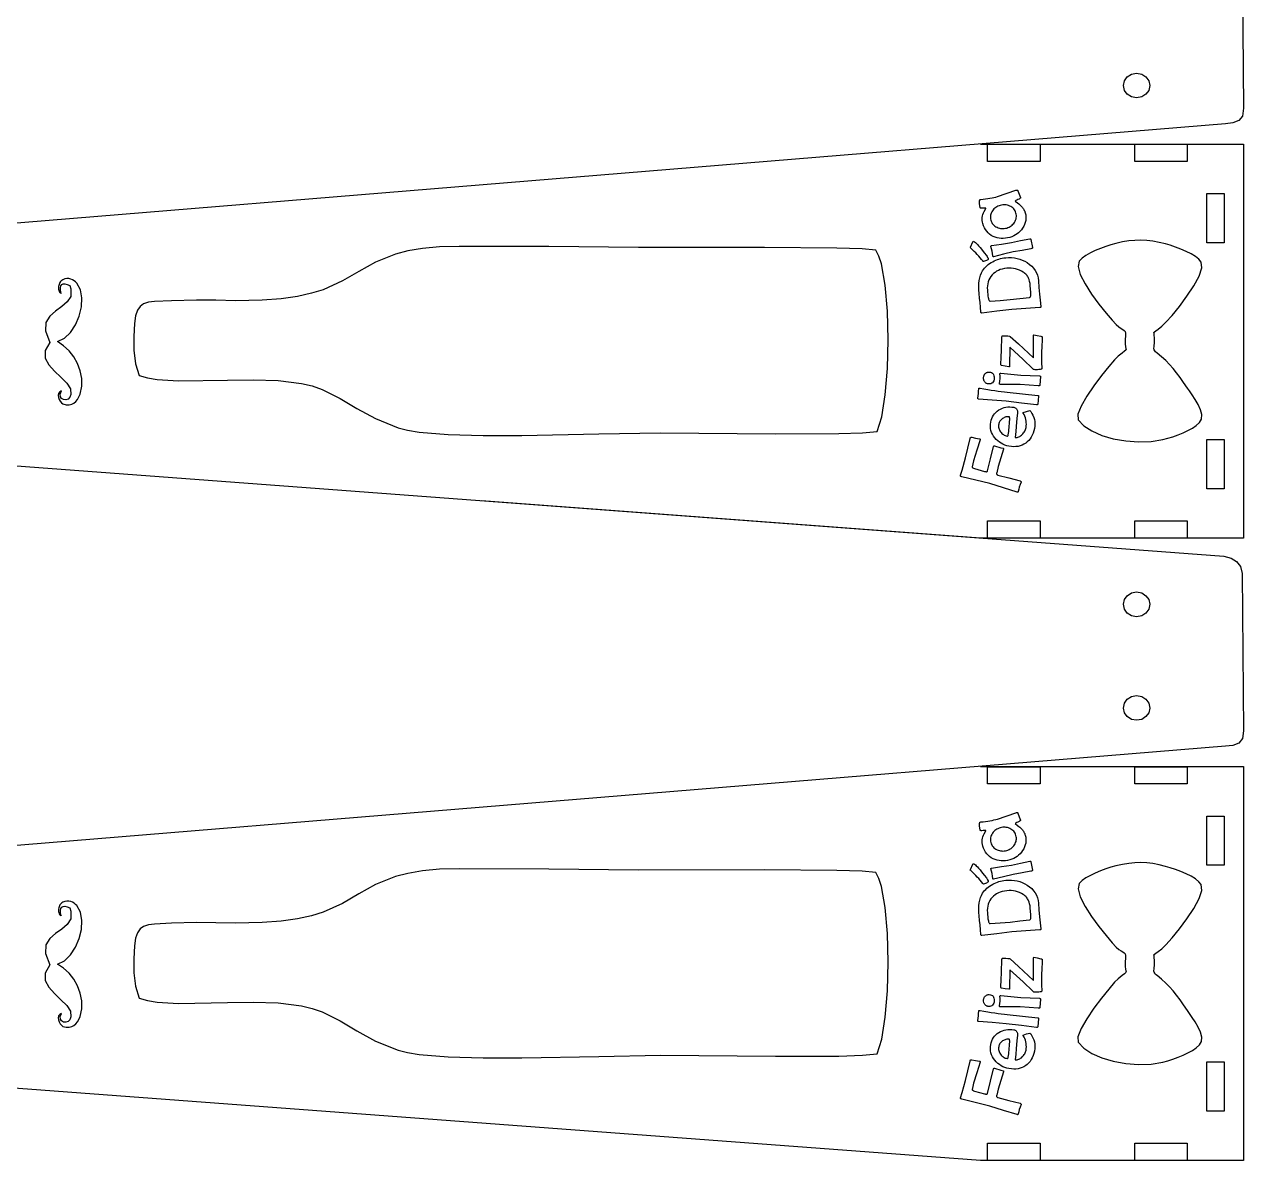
# Model space of a CAD drawing. Extents: x -1652 to 1470, y -458 to 1785.
# Drawn here: x -456.9 to -209.8, y 602.7 to 832.9 of the extents above; entities that cross this region are included whole.
import ezdxf

# ---------------------------------------------------------------- set-up
doc = ezdxf.new("R2010")
doc.units = 0
doc.layers.add('LAYER_1', color=7, linetype='CONTINUOUS')

msp = doc.modelspace()

# ---------------------------------------------------------------- linework, layer by layer
at = {"layer": 'LAYER_1', "color": 240}
for points in [[(-210.1111, 847.6902), (-209.8361, 815.8652), (-210.0611, 814.2902), (-210.8361, 813.3652), (-212.0111, 812.8902), (-213.4861, 812.7152), (-476.5611, 791.1152), (-529.8361, 791.1152), (-529.8361, 870.8402), (-476.5611, 870.8402), (-213.8611, 851.2152), (-212.3861, 850.8402), (-211.2611, 850.1652), (-210.4861, 849.1152), (-210.1111, 847.6902)], [(-228.8611, 820.4652), (-229.0611, 819.4902), (-229.6361, 818.7152), (-230.4861, 818.1652), (-231.5361, 817.9902), (-232.5611, 818.1652), (-233.4111, 818.7152), (-233.9861, 819.4902), (-234.1861, 820.4652), (-233.9861, 821.4402), (-233.4111, 822.2402), (-232.5611, 822.7652), (-231.5361, 822.9652), (-230.4861, 822.7652), (-229.6361, 822.2402), (-229.0611, 821.4402), (-228.8611, 820.4652)], [(-261.7361, 805.0759), (-261.7361, 808.5759), (-251.0861, 808.5759), (-251.0861, 805.0759), (-261.7361, 805.0759)], [(-231.9111, 805.0759), (-231.9111, 808.5759), (-221.2611, 808.5759), (-221.2611, 805.0759), (-231.9111, 805.0759)], [(-213.7861, 788.6402), (-217.2861, 788.6402), (-217.2861, 798.5902), (-213.7861, 798.5902), (-213.7861, 788.6402)], [(-433.6111, 761.7152), (-431.9111, 761.2402), (-429.9861, 760.9152), (-425.6611, 760.6402), (-415.7111, 760.7902), (-410.5111, 760.8902), (-405.4361, 760.7402), (-400.7111, 760.1402), (-398.5361, 759.6152), (-396.5361, 758.9152), (-392.886, 757.0902), (-389.4861, 755.0652), (-385.736, 753.0152), (-381.1111, 751.1402), (-379.2611, 750.6652), (-376.9111, 750.2902), (-371.0111, 749.7902), (-363.911, 749.5902), (-356.1111, 749.5902), (-340.4611, 749.8902), (-328.0111, 750.1152), (-304.7111, 749.9152), (-291.8361, 749.9652), (-287.0611, 750.1152), (-284.1111, 750.3902), (-283.1611, 753.3902), (-282.4611, 757.8152), (-282.0111, 763.1652), (-281.8611, 768.9902), (-281.9861, 774.7652), (-282.4611, 780.0402), (-283.2361, 784.3402), (-283.7611, 785.9402), (-284.3861, 787.1402), (-287.111, 787.3902), (-292.2861, 787.5402), (-306.8861, 787.6652), (-332.4361, 787.6402), (-350.5861, 787.8402), (-368.7611, 787.8902), (-372.7861, 787.7902), (-376.2361, 787.4652), (-379.1611, 786.9652), (-381.6611, 786.3402), (-385.736, 784.7152), (-389.0861, 782.8152), (-392.4111, 780.8902), (-396.3361, 779.1152), (-398.7361, 778.3902), (-401.5361, 777.7652), (-404.8361, 777.2902), (-408.7111, 777.0152), (-414.0861, 776.8902), (-418.0861, 776.9652), (-421.9861, 777.0152), (-427.0611, 776.8902), (-430.4861, 776.7152), (-431.7361, 776.5652), (-432.7111, 776.2402), (-433.4361, 775.7402), (-433.9861, 774.9402), (-434.3361, 773.8152), (-434.5361, 772.2902), (-434.6861, 769.6652), (-434.6861, 766.8402), (-434.3611, 764.0902), (-433.6111, 761.7152)], [(-213.7861, 738.8152), (-217.2861, 738.8152), (-217.2861, 748.7652), (-213.7861, 748.7652), (-213.7861, 738.8152)], [(-210.1111, 721.6135), (-209.8361, 689.7885), (-210.0611, 688.2135), (-210.8361, 687.2885), (-212.0111, 686.8135), (-213.4861, 686.6385), (-476.5611, 665.0385), (-529.8361, 665.0385), (-529.8361, 744.7635), (-476.5611, 744.7635), (-213.8611, 725.1385), (-212.3861, 724.7635), (-211.2611, 724.0885), (-210.4861, 723.0385), (-210.1111, 721.6135)], [(-261.7361, 728.7902), (-261.7361, 732.2902), (-251.0861, 732.2902), (-251.0861, 728.7902), (-261.7361, 728.7902)], [(-231.9111, 728.7902), (-231.9111, 732.2902), (-221.2611, 732.2902), (-221.2611, 728.7902), (-231.9111, 728.7902)], [(-228.8611, 715.3885), (-229.0611, 714.4135), (-229.6361, 713.6135), (-230.4861, 713.0885), (-231.5361, 712.8885), (-232.5611, 713.0885), (-233.4111, 713.6135), (-233.9861, 714.4135), (-234.1861, 715.3885), (-233.9861, 716.3635), (-233.4111, 717.1385), (-232.5611, 717.6885), (-231.5361, 717.8885), (-230.4861, 717.6885), (-229.6361, 717.1385), (-229.0611, 716.3635), (-228.8611, 715.3885)], [(-228.8611, 694.3885), (-229.0611, 693.4135), (-229.6361, 692.6385), (-230.4861, 692.0885), (-231.5361, 691.9135), (-232.5611, 692.0885), (-233.4111, 692.6385), (-233.9861, 693.4135), (-234.1861, 694.3885), (-233.9861, 695.3635), (-233.4111, 696.1635), (-232.5611, 696.6885), (-231.5361, 696.8885), (-230.4861, 696.6885), (-229.6361, 696.1635), (-229.0611, 695.3635), (-228.8611, 694.3885)], [(-261.7361, 678.9992), (-261.7361, 682.4992), (-251.0861, 682.4992), (-251.0861, 678.9992), (-261.7361, 678.9992)], [(-231.9111, 678.9992), (-231.9111, 682.4992), (-221.2611, 682.4992), (-221.2611, 678.9992), (-231.9111, 678.9992)], [(-213.7861, 662.5635), (-217.2861, 662.5635), (-217.2861, 672.5135), (-213.7861, 672.5135), (-213.7861, 662.5635)], [(-433.6111, 635.6385), (-431.9111, 635.1635), (-429.9861, 634.8385), (-425.6611, 634.5635), (-415.7111, 634.7135), (-410.5111, 634.8135), (-405.4361, 634.6635), (-400.7111, 634.0635), (-398.5361, 633.5385), (-396.5361, 632.8385), (-392.886, 631.0135), (-389.4861, 628.9885), (-385.736, 626.9385), (-381.1111, 625.0635), (-379.2611, 624.5885), (-376.9111, 624.2135), (-371.0111, 623.7135), (-363.911, 623.5135), (-356.1111, 623.5135), (-340.4611, 623.8135), (-328.0111, 624.0385), (-304.7111, 623.8385), (-291.8361, 623.8885), (-287.0611, 624.0385), (-284.1111, 624.3135), (-283.1611, 627.3135), (-282.4611, 631.7385), (-282.0111, 637.0885), (-281.8611, 642.9135), (-281.9861, 648.6885), (-282.4611, 653.9635), (-283.2361, 658.2635), (-283.7611, 659.8635), (-284.3861, 661.0635), (-287.111, 661.3135), (-292.2861, 661.4635), (-306.8861, 661.5885), (-332.4361, 661.5635), (-350.5861, 661.7635), (-368.7611, 661.8135), (-372.7861, 661.7135), (-376.2361, 661.3885), (-379.1611, 660.8885), (-381.6611, 660.2635), (-385.736, 658.6385), (-389.0861, 656.7385), (-392.4111, 654.8135), (-396.3361, 653.0385), (-398.7361, 652.3135), (-401.5361, 651.6885), (-404.8361, 651.2135), (-408.7111, 650.9385), (-414.0861, 650.8135), (-418.0861, 650.8885), (-421.9861, 650.9385), (-427.0611, 650.8135), (-430.4861, 650.6385), (-431.7361, 650.4885), (-432.7111, 650.1635), (-433.4361, 649.6635), (-433.9861, 648.8635), (-434.3361, 647.7385), (-434.5361, 646.2135), (-434.6861, 643.5885), (-434.6861, 640.7635), (-434.3611, 638.0135), (-433.6111, 635.6385)], [(-213.7861, 612.7385), (-217.2861, 612.7385), (-217.2861, 622.6885), (-213.7861, 622.6885), (-213.7861, 612.7385)], [(-261.7361, 602.7135), (-261.7361, 606.2135), (-251.0861, 606.2135), (-251.0861, 602.7135), (-261.7361, 602.7135)], [(-231.9111, 602.7135), (-231.9111, 606.2135), (-221.2611, 606.2135), (-221.2611, 602.7135), (-231.9111, 602.7135)]]:
    msp.add_lwpolyline(points, close=True, dxfattribs=at)
for points in [[(-263.1361, 808.5902), (-209.8361, 808.5902), (-209.8361, 728.8152), (-263.1361, 728.8152), (-364.2444, 736.3788)], [(-263.1361, 682.5135), (-209.8361, 682.5135), (-209.8361, 602.7385), (-263.1361, 602.7385), (-525.8111, 622.3885), (-527.2861, 622.7635), (-528.4111, 623.4385), (-529.1861, 624.4635), (-529.5611, 625.8885), (-529.8361, 657.7385), (-529.6111, 659.3135), (-528.8361, 660.2385), (-527.6611, 660.7135), (-526.1861, 660.8885), (-476.4375, 664.9783)]]:
    msp.add_lwpolyline(points, dxfattribs=at)
at = {"layer": 'LAYER_1', "color": 250}
for points in [[(-263.2492, 797.3607), (-263.0903, 797.3776), (-262.5965, 797.4319), (-262.1222, 797.4919), (-261.6675, 797.5577), (-261.2323, 797.6294), (-260.8165, 797.7068), (-260.4202, 797.7901), (-260.0433, 797.8793), (-259.6857, 797.9743), (-255.9807, 799.249), (-255.8656, 799.2906), (-255.7557, 799.3099), (-255.6682, 799.2905), (-255.6328, 799.2663), (-255.6028, 799.2324), (-255.5784, 799.1889), (-255.5593, 799.1357), (-255.3083, 798.4524), (-255.0588, 797.7747), (-255.0571, 797.7336), (-255.0743, 797.6897), (-255.1104, 797.6431), (-255.1655, 797.5936), (-255.3322, 797.486), (-255.5745, 797.3668), (-255.8182, 797.2529), (-255.9894, 797.1612), (-256.0879, 797.0911), (-256.1135, 797.0422), (-255.6597, 796.6815), (-255.4034, 796.4913), (-255.1729, 796.3025), (-254.9685, 796.1156), (-254.7903, 795.9312), (-254.665, 795.787), (-254.5502, 795.6401), (-254.4459, 795.4904), (-254.3521, 795.3379), (-254.2689, 795.1827), (-254.1961, 795.0245), (-254.1338, 794.8635), (-254.082, 794.6996), (-253.99, 794.2949), (-253.943, 793.8946), (-253.9411, 793.4988), (-253.9843, 793.1075), (-254.0727, 792.7207), (-254.2062, 792.3384), (-254.3851, 791.9607), (-254.6092, 791.5876), (-254.8562, 791.2508), (-255.1255, 790.9434), (-255.4169, 790.6654), (-255.7305, 790.4167), (-256.0663, 790.1975), (-256.4242, 790.0076), (-256.8044, 789.8472), (-257.2067, 789.7161), (-257.6664, 789.6047), (-258.1156, 789.5321), (-258.5541, 789.4985), (-258.9819, 789.5039), (-259.399, 789.5482), (-259.8052, 789.6314), (-260.2005, 789.7537), (-260.5849, 789.9149), (-260.9635, 790.1215), (-261.3085, 790.3614), (-261.6202, 790.6344), (-261.8984, 790.9405), (-262.1431, 791.2798), (-262.3546, 791.6523), (-262.5327, 792.0579), (-262.6775, 792.4967), (-262.7525, 792.8166), (-262.7967, 793.134), (-262.8101, 793.4491), (-262.7929, 793.7617), (-262.7449, 794.0718), (-262.6664, 794.3793), (-262.5571, 794.6843), (-262.4173, 794.9866), (-262.0561, 795.5703), (-262.0441, 795.6262), (-262.0849, 795.6454), (-262.1932, 795.6511), (-262.3695, 795.6429), (-262.6141, 795.6203), (-262.8596, 795.6052), (-263.0409, 795.6145), (-263.1074, 795.6285), (-263.158, 795.6488), (-263.1924, 795.6756), (-263.2107, 795.7088), (-263.3242, 796.5947), (-263.3358, 796.9177), (-263.3268, 797.153), (-263.3147, 797.2378), (-263.2977, 797.3006), (-263.2758, 797.3416), (-263.2492, 797.3607)], [(-259.1369, 796.2004), (-259.3873, 796.1196), (-259.6229, 796.0224), (-259.8439, 795.9086), (-260.0504, 795.7783), (-260.2422, 795.6314), (-260.4197, 795.4678), (-260.5827, 795.2874), (-260.7313, 795.0903), (-260.8707, 794.8712), (-260.9821, 794.6477), (-261.0656, 794.4198), (-261.1211, 794.1875), (-261.1485, 793.9508), (-261.1479, 793.7096), (-261.1191, 793.464), (-261.0622, 793.2139), (-260.9806, 792.9713), (-260.8773, 792.7462), (-260.7523, 792.5383), (-260.6056, 792.3478), (-260.4372, 792.1744), (-260.2472, 792.0183), (-260.0357, 791.8794), (-259.8025, 791.7576), (-259.567, 791.6609), (-259.329, 791.5867), (-259.0884, 791.5348), (-258.8453, 791.5055), (-258.5996, 791.4986), (-258.3511, 791.5142), (-258.0998, 791.5523), (-257.8457, 791.613), (-257.5993, 791.6932), (-257.3669, 791.7912), (-257.1484, 791.907), (-256.944, 792.0407), (-256.7535, 792.192), (-256.577, 792.3612), (-256.4145, 792.5482), (-256.266, 792.753), (-256.1326, 792.978), (-256.0263, 793.2064), (-255.9472, 793.4383), (-255.8951, 793.6736), (-255.8703, 793.9125), (-255.8727, 794.1548), (-255.9025, 794.4007), (-255.9595, 794.6502), (-256.0398, 794.8875), (-256.1421, 795.1076), (-256.2664, 795.3106), (-256.4128, 795.4965), (-256.5812, 795.6653), (-256.7716, 795.8171), (-256.9839, 795.952), (-257.2182, 796.0699), (-257.4499, 796.1621), (-257.6837, 796.2327), (-257.9197, 796.2815), (-258.1581, 796.3087), (-258.3988, 796.3141), (-258.6422, 796.2979), (-258.8882, 796.26), (-259.1369, 796.2004)], [(-264.6022, 788.951), (-264.4941, 788.9124), (-264.3572, 788.8263), (-264.1917, 788.6927), (-263.9976, 788.5116), (-263.7749, 788.283), (-263.5239, 788.007), (-263.2445, 787.6836), (-262.9369, 787.3128), (-262.3777, 786.6131), (-261.9667, 786.0549), (-261.8167, 785.8287), (-261.7039, 785.6378), (-261.6282, 785.4821), (-261.5897, 785.3616), (-261.5889, 785.3215), (-261.6018, 785.2803), (-261.6283, 785.2378), (-261.6683, 785.1941), (-261.789, 785.1031), (-261.9636, 785.0074), (-262.5104, 784.8108), (-262.5552, 784.8129), (-262.6023, 784.8358), (-262.6523, 784.8792), (-262.7056, 784.9427), (-262.9568, 785.2638), (-263.2226, 785.5853), (-263.5031, 785.9072), (-263.7984, 786.2296), (-264.1086, 786.5525), (-264.4337, 786.876), (-264.7739, 787.2001), (-265.1292, 787.5249), (-265.23, 787.6387), (-265.1756, 787.7644), (-264.6951, 788.8361), (-264.6022, 788.951)], [(-260.9038, 788.0485), (-258.8995, 788.3545), (-256.8866, 788.6622), (-255.0225, 789.0502), (-253.1671, 789.4364), (-253.0864, 789.4419), (-253.0241, 789.4236), (-252.9805, 789.3818), (-252.9561, 789.3167), (-252.6328, 787.6461), (-252.6301, 787.6029), (-252.6394, 787.563), (-252.6608, 787.5266), (-252.6942, 787.4937), (-252.7971, 787.4383), (-252.9483, 787.3972), (-254.7303, 787.0858), (-256.5204, 786.7696), (-258.5053, 786.2857), (-260.4873, 785.8022), (-260.5529, 785.8009), (-260.605, 785.8252), (-260.6434, 785.8755), (-260.6678, 785.9521), (-260.7155, 786.4337), (-260.7679, 786.9235), (-260.902, 787.3974), (-261.0391, 787.8709), (-261.041, 787.9364), (-261.019, 787.988), (-260.9731, 788.0255), (-260.9038, 788.0485)], [(-258.0459, 785.5887), (-257.4446, 785.6239), (-256.8599, 785.6137), (-256.2917, 785.5582), (-255.7401, 785.4574), (-255.2049, 785.3111), (-254.686, 785.1194), (-254.1834, 784.8823), (-253.697, 784.5997), (-253.207, 784.2527), (-252.7748, 783.8732), (-252.4004, 783.4611), (-252.0838, 783.0166), (-251.825, 782.5397), (-251.6241, 782.0305), (-251.4812, 781.489), (-251.3963, 780.9154), (-251.3032, 779.5557), (-251.2068, 778.1932), (-251.0579, 776.9703), (-250.9058, 775.7446), (-250.9102, 775.6484), (-250.9441, 775.5771), (-251.0078, 775.5304), (-251.1016, 775.508), (-253.9632, 775.3083), (-256.8337, 775.1077), (-259.8535, 774.7495), (-262.8764, 774.3911), (-262.9572, 774.3975), (-263.0176, 774.4341), (-263.0579, 774.5012), (-263.0784, 774.5991), (-263.1605, 775.5594), (-263.2426, 776.5197), (-263.3372, 777.4221), (-263.4335, 778.3424), (-263.4849, 779.073), (-263.4962, 779.759), (-263.4673, 780.4003), (-263.3984, 780.9969), (-263.2894, 781.5489), (-263.1403, 782.0562), (-262.9511, 782.5189), (-262.7218, 782.9369), (-262.5341, 783.2148), (-262.3273, 783.4792), (-262.1012, 783.7302), (-261.8559, 783.9678), (-261.5914, 784.192), (-261.3078, 784.4031), (-261.0049, 784.6009), (-260.6829, 784.7857), (-260.3722, 784.9444), (-260.056, 785.0866), (-259.7344, 785.2121), (-259.4074, 785.3209), (-259.075, 785.413), (-258.7373, 785.4884), (-258.3942, 785.547), (-258.0459, 785.5887)], [(-257.8436, 783.4563), (-258.2999, 783.3962), (-258.7313, 783.3049), (-259.1379, 783.1823), (-259.5197, 783.0284), (-259.8767, 782.8433), (-260.2089, 782.6269), (-260.5162, 782.3792), (-260.7988, 782.1003), (-261.0578, 781.784), (-261.2764, 781.4481), (-261.4548, 781.0927), (-261.5929, 780.7177), (-261.6905, 780.323), (-261.7477, 779.9084), (-261.7645, 779.4741), (-261.7407, 779.0198), (-261.641, 777.7803), (-261.601, 777.5444), (-261.5556, 777.3408), (-261.5049, 777.1695), (-261.4489, 777.0305), (-261.3875, 776.924), (-261.3208, 776.85), (-261.2488, 776.8086), (-261.1715, 776.7999), (-259.1668, 776.9602), (-257.165, 777.1201), (-255.1866, 777.3377), (-253.2111, 777.5549), (-253.1348, 777.5787), (-253.0702, 777.6343), (-253.0172, 777.7217), (-252.976, 777.8409), (-252.9465, 777.9917), (-252.9286, 778.1742), (-252.9224, 778.3882), (-252.9279, 778.6336), (-253.0568, 779.8974), (-253.1144, 780.3686), (-253.1931, 780.7868), (-253.293, 781.1515), (-253.4143, 781.4621), (-253.5037, 781.6351), (-253.6063, 781.8023), (-253.7223, 781.9636), (-253.8516, 782.119), (-253.9944, 782.2684), (-254.1506, 782.4116), (-254.3205, 782.5486), (-254.5039, 782.6794), (-254.8671, 782.9013), (-255.2458, 783.0876), (-255.6399, 783.2382), (-256.0496, 783.3531), (-256.4747, 783.4324), (-256.9154, 783.476), (-257.3717, 783.484), (-257.8436, 783.4563)], [(-447.4403, 757.884), (-447.6621, 757.3214), (-448.0348, 756.9731), (-448.4859, 756.8255), (-448.9431, 756.8648), (-449.3337, 757.0772), (-449.5854, 757.4489), (-449.6257, 757.9662), (-449.3821, 758.6153), (-449.729, 758.4046), (-449.9318, 758.096), (-450.0074, 757.7212), (-449.9727, 757.3121), (-449.8445, 756.9004), (-449.6399, 756.518), (-449.3755, 756.1966), (-449.0684, 755.9681), (-448.4125, 755.8242), (-447.8218, 755.8136), (-447.2954, 755.9259), (-446.8322, 756.1508), (-446.4314, 756.4777), (-446.0921, 756.8965), (-445.8132, 757.3966), (-445.594, 757.9678), (-445.2691, 759.5552), (-445.265, 761.1409), (-445.5494, 762.6887), (-446.0903, 764.1625), (-446.8557, 765.5263), (-447.8134, 766.7438), (-448.9314, 767.7789), (-450.1776, 768.5956), (-448.7707, 769.2746), (-447.5385, 770.4533), (-446.5247, 771.9964), (-445.7731, 773.7682), (-445.3272, 775.6333), (-445.2307, 777.456), (-445.5273, 779.101), (-446.2607, 780.4326), (-446.5155, 780.6975), (-446.8078, 780.9355), (-447.1332, 781.1344), (-447.4876, 781.2818), (-447.8666, 781.3657), (-448.2659, 781.3737), (-448.6814, 781.2936), (-449.1086, 781.1133), (-449.273, 781.0111), (-449.4244, 780.8893), (-449.561, 780.7477), (-449.6807, 780.586), (-449.7818, 780.4038), (-449.8623, 780.2008), (-449.9204, 779.9768), (-449.9541, 779.7314), (-449.9682, 779.4589), (-449.9562, 779.2269), (-449.9105, 779.0134), (-449.8233, 778.7961), (-449.7372, 778.6304), (-449.6814, 778.5452), (-449.6462, 778.5165), (-449.6221, 778.5202), (-449.5995, 778.5321), (-449.5687, 778.5284), (-449.5203, 778.4847), (-449.4445, 778.3771), (-449.5725, 778.9954), (-449.5918, 779.4962), (-449.507, 779.8784), (-449.3224, 780.1408), (-449.0424, 780.2824), (-448.6716, 780.302), (-448.2142, 780.1984), (-447.6748, 779.9706), (-447.4774, 779.2885), (-447.4844, 777.7713), (-448.1912, 776.6256), (-449.322, 775.6886), (-450.6013, 774.7975), (-451.7537, 773.7894), (-452.5034, 772.5016), (-452.5749, 770.7713), (-451.6927, 768.4357), (-452.6748, 766.7862), (-452.6645, 765.2819), (-451.9418, 763.8975), (-450.7865, 762.6076), (-449.4788, 761.3866), (-448.2985, 760.2094), (-447.5257, 759.0503), (-447.4403, 757.884)], [(-252.3105, 769.9969), (-251.6943, 769.8543), (-250.9329, 769.6822), (-250.7989, 769.6563), (-250.7039, 769.6202), (-250.6475, 769.5743), (-250.6296, 769.5187), (-250.6807, 768.7015), (-250.7496, 767.8906), (-250.7961, 766.2192), (-250.7632, 764.3442), (-250.6979, 763.2362), (-250.7091, 763.1532), (-250.7394, 763.0871), (-250.7896, 763.0375), (-250.86, 763.0042), (-251.0791, 762.9554), (-251.3153, 762.9217), (-251.569, 762.9033), (-251.8408, 762.9007), (-252.0607, 762.9139), (-252.2747, 762.9268), (-252.3397, 762.9398), (-252.4099, 762.9762), (-252.4852, 763.0362), (-252.5656, 763.1198), (-254.5114, 765.0103), (-257.1846, 767.453), (-257.2571, 763.6252), (-257.2695, 763.5646), (-257.3041, 763.5215), (-257.3612, 763.4961), (-257.4411, 763.4887), (-258.1827, 763.6099), (-258.9183, 763.7309), (-258.9631, 763.7469), (-258.9949, 763.793), (-259.0132, 763.8696), (-259.0178, 763.9769), (-258.9515, 765.4335), (-258.8854, 766.8872), (-258.8045, 769.5812), (-258.7815, 769.6763), (-258.7431, 769.7434), (-258.689, 769.7829), (-258.619, 769.795), (-258.0347, 769.7772), (-257.5938, 769.7488), (-257.2964, 769.7097), (-257.1429, 769.6599), (-255.4493, 768.1194), (-252.4055, 765.2917), (-252.3916, 769.7991), (-252.3849, 769.8866), (-252.3691, 769.9485), (-252.3442, 769.9852), (-252.3105, 769.9969)], [(-261.3804, 762.4293), (-261.1309, 762.3964), (-260.9169, 762.3281), (-260.7384, 762.2244), (-260.5955, 762.0853), (-260.4881, 761.9107), (-260.4162, 761.7008), (-260.3799, 761.4555), (-260.3791, 761.1747), (-260.4119, 760.8916), (-260.4761, 760.6483), (-260.5714, 760.4448), (-260.6981, 760.281), (-260.8559, 760.157), (-261.0451, 760.0728), (-261.2655, 760.0283), (-261.5171, 760.0236), (-261.6334, 760.0361), (-261.7441, 760.06), (-261.8489, 760.0953), (-261.948, 760.142), (-262.0413, 760.2001), (-262.1287, 760.2696), (-262.2103, 760.3505), (-262.2859, 760.4428), (-262.3507, 760.5359), (-262.4059, 760.6329), (-262.4514, 760.7338), (-262.4873, 760.8386), (-262.5303, 761.0601), (-262.5353, 761.2973), (-262.5238, 761.4164), (-262.503, 761.5311), (-262.473, 761.6411), (-262.4338, 761.7466), (-262.3853, 761.8473), (-262.3276, 761.9432), (-262.2607, 762.0343), (-262.1846, 762.1205), (-262.1004, 762.1985), (-262.0115, 762.2653), (-261.918, 762.3209), (-261.8198, 762.3653), (-261.7169, 762.3983), (-261.6094, 762.42), (-261.4972, 762.4304), (-261.3804, 762.4293)], [(-259.0263, 762.224), (-257.0082, 762.0288), (-254.9814, 761.8331), (-253.079, 761.7518), (-251.1857, 761.6709), (-251.1061, 761.6564), (-251.0502, 761.6234), (-251.0182, 761.5722), (-251.0104, 761.5031), (-251.107, 759.8042), (-251.115, 759.7616), (-251.1338, 759.7253), (-251.1635, 759.6953), (-251.2039, 759.6716), (-251.3173, 759.6432), (-251.4739, 759.6404), (-253.2778, 759.7757), (-255.0908, 759.9085), (-257.1338, 759.9264), (-259.1738, 759.9441), (-259.2377, 759.9589), (-259.2823, 759.9953), (-259.3071, 760.0535), (-259.312, 760.1337), (-259.24, 760.6123), (-259.1707, 761.0999), (-259.1843, 761.5923), (-259.2011, 762.085), (-259.1869, 762.1489), (-259.1528, 762.1936), (-259.0991, 762.2187), (-259.0263, 762.224)], [(-263.3467, 759.1926), (-263.2354, 759.1709), (-262.4499, 759.037), (-261.6919, 758.9122), (-260.9616, 758.7964), (-260.2588, 758.6897), (-259.5837, 758.5919), (-258.9361, 758.5033), (-258.3162, 758.4237), (-257.7238, 758.3531), (-254.6341, 758.0363), (-251.5507, 757.7172), (-251.4646, 757.6989), (-251.4056, 757.6666), (-251.3736, 757.62), (-251.3682, 757.5587), (-251.5571, 755.9035), (-251.5771, 755.8368), (-251.6196, 755.792), (-251.6848, 755.7695), (-251.773, 755.7695), (-254.8507, 756.1388), (-257.9343, 756.5088), (-260.7552, 756.741), (-263.5643, 756.9719), (-263.6389, 756.9917), (-263.6897, 757.0315), (-263.7161, 757.0915), (-263.7181, 757.1721), (-263.6382, 757.636), (-263.5583, 758.1), (-263.5299, 758.5848), (-263.5025, 759.0607), (-263.486, 759.1273), (-263.4543, 759.1716), (-263.4078, 759.1935), (-263.3467, 759.1926)], [(-256.4249, 755.2968), (-256.2748, 755.2608), (-256.1408, 755.21), (-256.0229, 755.1446), (-255.921, 755.0644), (-255.8353, 754.9694), (-255.7658, 754.8596), (-255.7125, 754.7349), (-255.6755, 754.5954), (-255.6677, 754.4239), (-255.6784, 754.1083), (-255.7076, 753.6485), (-255.7554, 753.0445), (-255.8218, 752.2962), (-255.9067, 751.4035), (-256.0101, 750.3663), (-256.1322, 749.1847), (-255.9402, 749.1881), (-255.7519, 749.212), (-255.5671, 749.2564), (-255.3859, 749.3213), (-255.2082, 749.4066), (-255.0339, 749.5125), (-254.8632, 749.6388), (-254.6958, 749.7855), (-254.5458, 749.9378), (-254.411, 750.096), (-254.2913, 750.2602), (-254.1867, 750.4304), (-254.0974, 750.6065), (-254.0233, 750.7888), (-253.9644, 750.9771), (-253.9209, 751.1716), (-253.8733, 751.5107), (-253.8542, 751.8477), (-253.8634, 752.1824), (-253.901, 752.5149), (-253.967, 752.8452), (-254.0612, 753.1733), (-254.1837, 753.4991), (-254.3344, 753.8227), (-254.5069, 754.1382), (-254.4728, 754.2257), (-253.8231, 754.4404), (-253.1479, 754.6292), (-252.9767, 754.4559), (-252.7241, 754.0731), (-252.517, 753.6757), (-252.3555, 753.2634), (-252.2395, 752.8364), (-252.1692, 752.3945), (-252.1445, 751.9379), (-252.1656, 751.4663), (-252.2324, 750.9798), (-252.3389, 750.4986), (-252.478, 750.0493), (-252.6496, 749.6319), (-252.8537, 749.2465), (-253.0905, 748.8929), (-253.36, 748.5711), (-253.6621, 748.2811), (-253.997, 748.0229), (-254.3561, 747.8021), (-254.7335, 747.6227), (-255.1291, 747.4846), (-255.5428, 747.3879), (-255.9747, 747.3326), (-256.4247, 747.3188), (-256.8927, 747.3464), (-257.3787, 747.4156), (-257.8105, 747.5123), (-258.2215, 747.6418), (-258.6116, 747.8039), (-258.981, 747.9988), (-259.3297, 748.2263), (-259.6579, 748.4865), (-259.9655, 748.7793), (-260.2526, 749.1047), (-260.5168, 749.4696), (-260.7352, 749.8433), (-260.9079, 750.2259), (-261.0349, 750.6175), (-261.116, 751.0183), (-261.1515, 751.4282), (-261.1413, 751.8476), (-261.0854, 752.2763), (-260.9952, 752.6674), (-260.8711, 753.0351), (-260.713, 753.3794), (-260.521, 753.7003), (-260.2951, 753.9979), (-260.0354, 754.2723), (-259.7418, 754.5234), (-259.4144, 754.7514), (-259.0742, 754.9447), (-258.7243, 755.1023), (-258.3649, 755.224), (-257.9959, 755.3101), (-257.6174, 755.3604), (-257.2293, 755.3749), (-256.8318, 755.3537), (-256.4249, 755.2968)], [(-257.3159, 753.3544), (-257.4928, 753.3775), (-257.668, 753.382), (-257.8413, 753.3682), (-258.0128, 753.3358), (-258.1824, 753.285), (-258.3501, 753.2156), (-258.5158, 753.1278), (-258.6795, 753.0215), (-258.834, 752.9022), (-258.972, 752.7753), (-259.0936, 752.6408), (-259.1989, 752.4987), (-259.2878, 752.349), (-259.3604, 752.1915), (-259.4168, 752.0264), (-259.457, 751.8536), (-259.4825, 751.6571), (-259.4872, 751.4627), (-259.4711, 751.2703), (-259.4343, 751.08), (-259.3767, 750.8915), (-259.2983, 750.7048), (-259.1993, 750.5199), (-259.0795, 750.3367), (-258.9451, 750.1635), (-258.8024, 750.0086), (-258.6512, 749.8721), (-258.4918, 749.7538), (-258.3241, 749.6539), (-258.1481, 749.5724), (-257.9639, 749.5091), (-257.7715, 749.4643), (-257.7285, 749.4615), (-257.6895, 749.4693), (-257.6544, 749.4877), (-257.6233, 749.5168), (-257.5726, 749.6068), (-257.5372, 749.7392), (-257.482, 750.0659), (-257.4318, 750.4095), (-257.3868, 750.7699), (-257.3468, 751.1472), (-257.3118, 751.5414), (-257.2818, 751.9526), (-257.2568, 752.3808), (-257.2366, 752.826), (-257.2339, 753.0499), (-257.246, 753.2128), (-257.2577, 753.2712), (-257.2732, 753.3143), (-257.2926, 753.3421), (-257.3159, 753.3544)], [(-263.3183, 748.9299), (-263.2517, 748.8991), (-263.2109, 748.8515), (-263.1962, 748.7874), (-263.2078, 748.7073), (-263.8897, 746.5814), (-264.5458, 744.4483), (-264.7096, 743.8331), (-264.8588, 743.2045), (-264.8474, 743.1589), (-264.8221, 743.1148), (-264.7828, 743.0725), (-264.7297, 743.0318), (-264.5819, 742.9558), (-264.3794, 742.8872), (-262.3578, 742.3182), (-262.2229, 742.2843), (-262.1039, 742.263), (-262.0006, 742.2543), (-261.9131, 742.2583), (-261.8412, 742.2749), (-261.785, 742.3043), (-261.7445, 742.3463), (-261.7195, 742.4011), (-261.1053, 744.8798), (-260.491, 747.3585), (-260.4607, 747.4333), (-260.4196, 747.4817), (-260.3681, 747.5033), (-260.3064, 747.4981), (-259.8862, 747.3551), (-259.4652, 747.215), (-258.9993, 747.1023), (-258.5363, 746.9906), (-258.4948, 746.9668), (-258.473, 746.9245), (-258.4703, 746.8638), (-258.486, 746.7848), (-259.0125, 745.0355), (-259.545, 743.2755), (-259.8727, 742.0451), (-259.8834, 741.9525), (-259.8839, 741.8698), (-259.874, 741.7969), (-259.8538, 741.7338), (-259.8233, 741.6806), (-259.7825, 741.6372), (-259.7313, 741.6037), (-259.6699, 741.5801), (-257.3985, 740.987), (-255.1299, 740.3949), (-255.0228, 740.3514), (-254.9546, 740.2918), (-254.9351, 740.256), (-254.9252, 740.216), (-254.925, 740.1718), (-254.9344, 740.1235), (-255.1119, 739.6357), (-255.2946, 739.1402), (-255.3914, 738.6977), (-255.4881, 738.2551), (-255.5253, 738.1665), (-255.5778, 738.1109), (-255.646, 738.088), (-255.7302, 738.0977), (-258.5118, 738.9641), (-261.2905, 739.8297), (-266.96, 741.2401), (-267.0688, 741.2708), (-267.1445, 741.3026), (-267.1932, 741.3572), (-267.2151, 741.435), (-267.2104, 741.5363), (-266.8848, 742.5942), (-266.1895, 745.0315), (-265.2731, 748.9456), (-265.2532, 749.0211), (-265.2253, 749.0851), (-265.1894, 749.1376), (-265.1457, 749.1786), (-265.0943, 749.2081), (-265.0351, 749.2262), (-264.9682, 749.2329), (-264.8938, 749.2282), (-264.1912, 749.0675), (-263.3183, 748.9299)], [(-263.2492, 671.284), (-263.0903, 671.3009), (-262.5965, 671.3552), (-262.1222, 671.4152), (-261.6675, 671.481), (-261.2323, 671.5527), (-260.8165, 671.6301), (-260.4202, 671.7134), (-260.0433, 671.8026), (-259.6857, 671.8976), (-255.9807, 673.1723), (-255.8656, 673.2139), (-255.7557, 673.2332), (-255.6682, 673.2138), (-255.6328, 673.1896), (-255.6028, 673.1557), (-255.5784, 673.1122), (-255.5593, 673.059), (-255.3083, 672.3757), (-255.0588, 671.698), (-255.0571, 671.6569), (-255.0743, 671.613), (-255.1104, 671.5664), (-255.1655, 671.5169), (-255.3322, 671.4093), (-255.5745, 671.2901), (-255.8182, 671.1762), (-255.9894, 671.0845), (-256.0879, 671.0144), (-256.1135, 670.9655), (-255.6597, 670.6048), (-255.4034, 670.4146), (-255.1729, 670.2258), (-254.9685, 670.0389), (-254.7903, 669.8545), (-254.665, 669.7103), (-254.5502, 669.5634), (-254.4459, 669.4137), (-254.3521, 669.2612), (-254.2689, 669.106), (-254.1961, 668.9478), (-254.1338, 668.7868), (-254.082, 668.6229), (-253.99, 668.2182), (-253.943, 667.8179), (-253.9411, 667.4221), (-253.9843, 667.0308), (-254.0727, 666.644), (-254.2062, 666.2617), (-254.3851, 665.884), (-254.6092, 665.5109), (-254.8562, 665.1741), (-255.1255, 664.8667), (-255.4169, 664.5887), (-255.7305, 664.34), (-256.0663, 664.1208), (-256.4242, 663.9309), (-256.8044, 663.7705), (-257.2067, 663.6394), (-257.6664, 663.528), (-258.1156, 663.4554), (-258.5541, 663.4218), (-258.9819, 663.4272), (-259.399, 663.4715), (-259.8052, 663.5547), (-260.2005, 663.677), (-260.5849, 663.8382), (-260.9635, 664.0448), (-261.3085, 664.2847), (-261.6202, 664.5577), (-261.8984, 664.8638), (-262.1431, 665.2031), (-262.3546, 665.5756), (-262.5327, 665.9812), (-262.6775, 666.42), (-262.7525, 666.7399), (-262.7967, 667.0573), (-262.8101, 667.3724), (-262.7929, 667.685), (-262.7449, 667.9951), (-262.6664, 668.3026), (-262.5571, 668.6076), (-262.4173, 668.9099), (-262.0561, 669.4936), (-262.0441, 669.5495), (-262.0849, 669.5687), (-262.1932, 669.5744), (-262.3695, 669.5662), (-262.6141, 669.5436), (-262.8596, 669.5285), (-263.0409, 669.5378), (-263.1074, 669.5518), (-263.158, 669.5721), (-263.1924, 669.5989), (-263.2107, 669.6321), (-263.3242, 670.518), (-263.3358, 670.841), (-263.3268, 671.0763), (-263.3147, 671.1611), (-263.2977, 671.2239), (-263.2758, 671.2649), (-263.2492, 671.284)], [(-259.1369, 670.1237), (-259.3873, 670.0429), (-259.6229, 669.9457), (-259.8439, 669.8319), (-260.0504, 669.7016), (-260.2422, 669.5547), (-260.4197, 669.3911), (-260.5827, 669.2107), (-260.7313, 669.0136), (-260.8707, 668.7945), (-260.9821, 668.571), (-261.0656, 668.3431), (-261.1211, 668.1108), (-261.1485, 667.8741), (-261.1479, 667.6329), (-261.1191, 667.3873), (-261.0622, 667.1372), (-260.9806, 666.8946), (-260.8773, 666.6695), (-260.7523, 666.4616), (-260.6056, 666.2711), (-260.4372, 666.0977), (-260.2472, 665.9416), (-260.0357, 665.8027), (-259.8025, 665.6809), (-259.567, 665.5842), (-259.329, 665.51), (-259.0884, 665.4581), (-258.8453, 665.4288), (-258.5996, 665.4219), (-258.3511, 665.4375), (-258.0998, 665.4756), (-257.8457, 665.5363), (-257.5993, 665.6165), (-257.3669, 665.7145), (-257.1484, 665.8303), (-256.944, 665.964), (-256.7535, 666.1153), (-256.577, 666.2845), (-256.4145, 666.4715), (-256.266, 666.6763), (-256.1326, 666.9013), (-256.0263, 667.1297), (-255.9472, 667.3616), (-255.8951, 667.5969), (-255.8703, 667.8358), (-255.8727, 668.0781), (-255.9025, 668.324), (-255.9595, 668.5735), (-256.0398, 668.8108), (-256.1421, 669.0309), (-256.2664, 669.2339), (-256.4128, 669.4198), (-256.5812, 669.5886), (-256.7716, 669.7404), (-256.9839, 669.8753), (-257.2182, 669.9932), (-257.4499, 670.0854), (-257.6837, 670.156), (-257.9197, 670.2048), (-258.1581, 670.232), (-258.3988, 670.2374), (-258.6422, 670.2212), (-258.8882, 670.1833), (-259.1369, 670.1237)], [(-264.6022, 662.8743), (-264.4941, 662.8357), (-264.3572, 662.7496), (-264.1917, 662.616), (-263.9976, 662.4349), (-263.7749, 662.2063), (-263.5239, 661.9303), (-263.2445, 661.6069), (-262.9369, 661.2361), (-262.3777, 660.5364), (-261.9667, 659.9782), (-261.8167, 659.752), (-261.7039, 659.5611), (-261.6282, 659.4054), (-261.5897, 659.2849), (-261.5889, 659.2448), (-261.6018, 659.2036), (-261.6283, 659.1611), (-261.6683, 659.1174), (-261.789, 659.0264), (-261.9636, 658.9307), (-262.5104, 658.7341), (-262.5552, 658.7362), (-262.6023, 658.7591), (-262.6523, 658.8025), (-262.7056, 658.866), (-262.9568, 659.1871), (-263.2226, 659.5086), (-263.5031, 659.8305), (-263.7984, 660.1529), (-264.1086, 660.4758), (-264.4337, 660.7993), (-264.7739, 661.1234), (-265.1292, 661.4482), (-265.23, 661.562), (-265.1756, 661.6877), (-264.6951, 662.7594), (-264.6022, 662.8743)], [(-260.9038, 661.9718), (-258.8995, 662.2778), (-256.8866, 662.5855), (-255.0225, 662.9735), (-253.1671, 663.3597), (-253.0864, 663.3652), (-253.0241, 663.3469), (-252.9805, 663.3051), (-252.9561, 663.24), (-252.6328, 661.5694), (-252.6301, 661.5262), (-252.6394, 661.4863), (-252.6608, 661.4499), (-252.6942, 661.417), (-252.7971, 661.3616), (-252.9483, 661.3205), (-254.7303, 661.0091), (-256.5204, 660.6929), (-258.5053, 660.209), (-260.4873, 659.7255), (-260.5529, 659.7242), (-260.605, 659.7485), (-260.6434, 659.7988), (-260.6678, 659.8754), (-260.7155, 660.357), (-260.7679, 660.8468), (-260.902, 661.3207), (-261.0391, 661.7942), (-261.041, 661.8597), (-261.019, 661.9113), (-260.9731, 661.9488), (-260.9038, 661.9718)], [(-258.0459, 659.512), (-257.4446, 659.5472), (-256.8599, 659.537), (-256.2917, 659.4815), (-255.7401, 659.3807), (-255.2049, 659.2344), (-254.686, 659.0427), (-254.1834, 658.8056), (-253.697, 658.523), (-253.207, 658.176), (-252.7748, 657.7965), (-252.4004, 657.3844), (-252.0838, 656.9399), (-251.825, 656.463), (-251.6241, 655.9538), (-251.4812, 655.4123), (-251.3963, 654.8387), (-251.3032, 653.479), (-251.2068, 652.1165), (-251.0579, 650.8936), (-250.9058, 649.6679), (-250.9102, 649.5717), (-250.9441, 649.5004), (-251.0078, 649.4537), (-251.1016, 649.4313), (-253.9632, 649.2316), (-256.8337, 649.031), (-259.8535, 648.6728), (-262.8764, 648.3144), (-262.9572, 648.3208), (-263.0176, 648.3574), (-263.0579, 648.4245), (-263.0784, 648.5224), (-263.1605, 649.4827), (-263.2426, 650.443), (-263.3372, 651.3454), (-263.4335, 652.2657), (-263.4849, 652.9963), (-263.4962, 653.6823), (-263.4673, 654.3236), (-263.3984, 654.9202), (-263.2894, 655.4722), (-263.1403, 655.9795), (-262.9511, 656.4422), (-262.7218, 656.8602), (-262.5341, 657.1381), (-262.3273, 657.4025), (-262.1012, 657.6535), (-261.8559, 657.8911), (-261.5914, 658.1153), (-261.3078, 658.3264), (-261.0049, 658.5242), (-260.6829, 658.709), (-260.3722, 658.8677), (-260.056, 659.0099), (-259.7344, 659.1354), (-259.4074, 659.2442), (-259.075, 659.3363), (-258.7373, 659.4117), (-258.3942, 659.4703), (-258.0459, 659.512)], [(-257.8436, 657.3796), (-258.2999, 657.3195), (-258.7313, 657.2282), (-259.1379, 657.1056), (-259.5197, 656.9517), (-259.8767, 656.7666), (-260.2089, 656.5502), (-260.5162, 656.3025), (-260.7988, 656.0236), (-261.0578, 655.7073), (-261.2764, 655.3714), (-261.4548, 655.016), (-261.5929, 654.641), (-261.6905, 654.2463), (-261.7477, 653.8317), (-261.7645, 653.3974), (-261.7407, 652.9431), (-261.641, 651.7036), (-261.601, 651.4677), (-261.5556, 651.2641), (-261.5049, 651.0928), (-261.4489, 650.9538), (-261.3875, 650.8473), (-261.3208, 650.7733), (-261.2488, 650.7319), (-261.1715, 650.7232), (-259.1668, 650.8835), (-257.165, 651.0434), (-255.1866, 651.261), (-253.2111, 651.4782), (-253.1348, 651.502), (-253.0702, 651.5576), (-253.0172, 651.645), (-252.976, 651.7642), (-252.9465, 651.915), (-252.9286, 652.0975), (-252.9224, 652.3115), (-252.9279, 652.5569), (-253.0568, 653.8207), (-253.1144, 654.2919), (-253.1931, 654.7101), (-253.293, 655.0748), (-253.4143, 655.3854), (-253.5037, 655.5584), (-253.6063, 655.7256), (-253.7223, 655.8869), (-253.8516, 656.0423), (-253.9944, 656.1917), (-254.1506, 656.3349), (-254.3205, 656.4719), (-254.5039, 656.6027), (-254.8671, 656.8246), (-255.2458, 657.0109), (-255.6399, 657.1615), (-256.0496, 657.2764), (-256.4747, 657.3557), (-256.9154, 657.3993), (-257.3717, 657.4073), (-257.8436, 657.3796)], [(-447.4403, 631.8073), (-447.6621, 631.2447), (-448.0348, 630.8964), (-448.4859, 630.7488), (-448.9431, 630.7881), (-449.3337, 631.0005), (-449.5854, 631.3722), (-449.6257, 631.8895), (-449.3821, 632.5386), (-449.729, 632.3279), (-449.9318, 632.0193), (-450.0074, 631.6445), (-449.9727, 631.2354), (-449.8445, 630.8237), (-449.6399, 630.4413), (-449.3755, 630.1199), (-449.0684, 629.8914), (-448.4125, 629.7475), (-447.8218, 629.7369), (-447.2954, 629.8492), (-446.8322, 630.0741), (-446.4314, 630.401), (-446.0921, 630.8198), (-445.8132, 631.3199), (-445.594, 631.8911), (-445.2691, 633.4785), (-445.265, 635.0642), (-445.5494, 636.612), (-446.0903, 638.0858), (-446.8557, 639.4496), (-447.8134, 640.6671), (-448.9314, 641.7022), (-450.1776, 642.5189), (-448.7707, 643.1979), (-447.5385, 644.3766), (-446.5247, 645.9197), (-445.7731, 647.6915), (-445.3272, 649.5566), (-445.2307, 651.3793), (-445.5273, 653.0243), (-446.2607, 654.3559), (-446.5155, 654.6208), (-446.8078, 654.8588), (-447.1332, 655.0577), (-447.4876, 655.2051), (-447.8666, 655.289), (-448.2659, 655.297), (-448.6814, 655.2169), (-449.1086, 655.0366), (-449.273, 654.9344), (-449.4244, 654.8126), (-449.561, 654.671), (-449.6807, 654.5093), (-449.7818, 654.3271), (-449.8623, 654.1241), (-449.9204, 653.9001), (-449.9541, 653.6547), (-449.9682, 653.3822), (-449.9562, 653.1502), (-449.9105, 652.9367), (-449.8233, 652.7194), (-449.7372, 652.5537), (-449.6814, 652.4685), (-449.6462, 652.4398), (-449.6221, 652.4435), (-449.5995, 652.4554), (-449.5687, 652.4517), (-449.5203, 652.408), (-449.4445, 652.3004), (-449.5725, 652.9187), (-449.5918, 653.4195), (-449.507, 653.8017), (-449.3224, 654.0641), (-449.0424, 654.2057), (-448.6716, 654.2253), (-448.2142, 654.1217), (-447.6748, 653.8939), (-447.4774, 653.2118), (-447.4844, 651.6946), (-448.1912, 650.5489), (-449.322, 649.6119), (-450.6013, 648.7208), (-451.7537, 647.7127), (-452.5034, 646.4249), (-452.5749, 644.6946), (-451.6927, 642.359), (-452.6748, 640.7095), (-452.6645, 639.2052), (-451.9418, 637.8208), (-450.7865, 636.5309), (-449.4788, 635.3099), (-448.2985, 634.1327), (-447.5257, 632.9736), (-447.4403, 631.8073)], [(-252.3105, 643.9202), (-251.6943, 643.7776), (-250.9329, 643.6055), (-250.7989, 643.5796), (-250.7039, 643.5435), (-250.6475, 643.4976), (-250.6296, 643.442), (-250.6807, 642.6248), (-250.7496, 641.8139), (-250.7961, 640.1425), (-250.7632, 638.2675), (-250.6979, 637.1595), (-250.7091, 637.0765), (-250.7394, 637.0104), (-250.7896, 636.9608), (-250.86, 636.9275), (-251.0791, 636.8787), (-251.3153, 636.845), (-251.569, 636.8266), (-251.8408, 636.824), (-252.0607, 636.8372), (-252.2747, 636.8501), (-252.3397, 636.8631), (-252.4099, 636.8995), (-252.4852, 636.9595), (-252.5656, 637.0431), (-254.5114, 638.9336), (-257.1846, 641.3763), (-257.2571, 637.5485), (-257.2695, 637.4879), (-257.3041, 637.4448), (-257.3612, 637.4194), (-257.4411, 637.412), (-258.1827, 637.5332), (-258.9183, 637.6542), (-258.9631, 637.6702), (-258.9949, 637.7163), (-259.0132, 637.7929), (-259.0178, 637.9002), (-258.9515, 639.3568), (-258.8854, 640.8105), (-258.8045, 643.5045), (-258.7815, 643.5996), (-258.7431, 643.6667), (-258.689, 643.7062), (-258.619, 643.7183), (-258.0347, 643.7005), (-257.5938, 643.6721), (-257.2964, 643.633), (-257.1429, 643.5832), (-255.4493, 642.0427), (-252.4055, 639.215), (-252.3916, 643.7224), (-252.3849, 643.8099), (-252.3691, 643.8718), (-252.3442, 643.9085), (-252.3105, 643.9202)], [(-261.3804, 636.3526), (-261.1309, 636.3197), (-260.9169, 636.2514), (-260.7384, 636.1477), (-260.5955, 636.0086), (-260.4881, 635.834), (-260.4162, 635.6241), (-260.3799, 635.3788), (-260.3791, 635.098), (-260.4119, 634.8149), (-260.4761, 634.5716), (-260.5714, 634.3681), (-260.6981, 634.2043), (-260.8559, 634.0803), (-261.0451, 633.9961), (-261.2655, 633.9516), (-261.5171, 633.9469), (-261.6334, 633.9594), (-261.7441, 633.9833), (-261.8489, 634.0186), (-261.948, 634.0653), (-262.0413, 634.1234), (-262.1287, 634.1929), (-262.2103, 634.2738), (-262.2859, 634.3661), (-262.3507, 634.4592), (-262.4059, 634.5562), (-262.4514, 634.6571), (-262.4873, 634.7619), (-262.5303, 634.9834), (-262.5353, 635.2206), (-262.5238, 635.3397), (-262.503, 635.4544), (-262.473, 635.5644), (-262.4338, 635.6699), (-262.3853, 635.7706), (-262.3276, 635.8665), (-262.2607, 635.9576), (-262.1846, 636.0438), (-262.1004, 636.1218), (-262.0115, 636.1886), (-261.918, 636.2442), (-261.8198, 636.2886), (-261.7169, 636.3216), (-261.6094, 636.3433), (-261.4972, 636.3537), (-261.3804, 636.3526)], [(-259.0263, 636.1473), (-257.0082, 635.9521), (-254.9814, 635.7564), (-253.079, 635.6751), (-251.1857, 635.5942), (-251.1061, 635.5797), (-251.0502, 635.5467), (-251.0182, 635.4955), (-251.0104, 635.4264), (-251.107, 633.7275), (-251.115, 633.6849), (-251.1338, 633.6486), (-251.1635, 633.6186), (-251.2039, 633.5949), (-251.3173, 633.5665), (-251.4739, 633.5637), (-253.2778, 633.699), (-255.0908, 633.8318), (-257.1338, 633.8497), (-259.1738, 633.8674), (-259.2377, 633.8822), (-259.2823, 633.9186), (-259.3071, 633.9768), (-259.312, 634.057), (-259.24, 634.5356), (-259.1707, 635.0232), (-259.1843, 635.5156), (-259.2011, 636.0083), (-259.1869, 636.0722), (-259.1528, 636.1169), (-259.0991, 636.142), (-259.0263, 636.1473)], [(-263.3467, 633.1159), (-263.2354, 633.0942), (-262.4499, 632.9603), (-261.6919, 632.8355), (-260.9616, 632.7197), (-260.2588, 632.613), (-259.5837, 632.5152), (-258.9361, 632.4266), (-258.3162, 632.347), (-257.7238, 632.2764), (-254.6341, 631.9596), (-251.5507, 631.6405), (-251.4646, 631.6222), (-251.4056, 631.5899), (-251.3736, 631.5433), (-251.3682, 631.482), (-251.5571, 629.8268), (-251.5771, 629.7601), (-251.6196, 629.7153), (-251.6848, 629.6928), (-251.773, 629.6928), (-254.8507, 630.0621), (-257.9343, 630.4321), (-260.7552, 630.6643), (-263.5643, 630.8952), (-263.6389, 630.915), (-263.6897, 630.9548), (-263.7161, 631.0148), (-263.7181, 631.0954), (-263.6382, 631.5593), (-263.5583, 632.0233), (-263.5299, 632.5081), (-263.5025, 632.984), (-263.486, 633.0506), (-263.4543, 633.0949), (-263.4078, 633.1168), (-263.3467, 633.1159)], [(-256.4249, 629.2201), (-256.2748, 629.1841), (-256.1408, 629.1333), (-256.0229, 629.0679), (-255.921, 628.9877), (-255.8353, 628.8927), (-255.7658, 628.7829), (-255.7125, 628.6582), (-255.6755, 628.5187), (-255.6677, 628.3472), (-255.6784, 628.0316), (-255.7076, 627.5718), (-255.7554, 626.9678), (-255.8218, 626.2195), (-255.9067, 625.3268), (-256.0101, 624.2896), (-256.1322, 623.108), (-255.9402, 623.1114), (-255.7519, 623.1353), (-255.5671, 623.1797), (-255.3859, 623.2446), (-255.2082, 623.3299), (-255.0339, 623.4358), (-254.8632, 623.5621), (-254.6958, 623.7088), (-254.5458, 623.8611), (-254.411, 624.0193), (-254.2913, 624.1835), (-254.1867, 624.3537), (-254.0974, 624.5298), (-254.0233, 624.7121), (-253.9644, 624.9004), (-253.9209, 625.0949), (-253.8733, 625.434), (-253.8542, 625.771), (-253.8634, 626.1057), (-253.901, 626.4382), (-253.967, 626.7685), (-254.0612, 627.0966), (-254.1837, 627.4224), (-254.3344, 627.746), (-254.5069, 628.0615), (-254.4728, 628.149), (-253.8231, 628.3637), (-253.1479, 628.5525), (-252.9767, 628.3792), (-252.7241, 627.9964), (-252.517, 627.599), (-252.3555, 627.1867), (-252.2395, 626.7597), (-252.1692, 626.3178), (-252.1445, 625.8612), (-252.1656, 625.3896), (-252.2324, 624.9031), (-252.3389, 624.4219), (-252.478, 623.9726), (-252.6496, 623.5552), (-252.8537, 623.1698), (-253.0905, 622.8162), (-253.36, 622.4944), (-253.6621, 622.2044), (-253.997, 621.9462), (-254.3561, 621.7254), (-254.7335, 621.546), (-255.1291, 621.4079), (-255.5428, 621.3112), (-255.9747, 621.2559), (-256.4247, 621.2421), (-256.8927, 621.2697), (-257.3787, 621.3389), (-257.8105, 621.4356), (-258.2215, 621.5651), (-258.6116, 621.7272), (-258.981, 621.9221), (-259.3297, 622.1496), (-259.6579, 622.4098), (-259.9655, 622.7026), (-260.2526, 623.028), (-260.5168, 623.3929), (-260.7352, 623.7666), (-260.9079, 624.1492), (-261.0349, 624.5408), (-261.116, 624.9416), (-261.1515, 625.3515), (-261.1413, 625.7709), (-261.0854, 626.1996), (-260.9952, 626.5907), (-260.8711, 626.9584), (-260.713, 627.3027), (-260.521, 627.6236), (-260.2951, 627.9212), (-260.0354, 628.1956), (-259.7418, 628.4467), (-259.4144, 628.6747), (-259.0742, 628.868), (-258.7243, 629.0256), (-258.3649, 629.1473), (-257.9959, 629.2334), (-257.6174, 629.2837), (-257.2293, 629.2982), (-256.8318, 629.277), (-256.4249, 629.2201)], [(-257.3159, 627.2777), (-257.4928, 627.3008), (-257.668, 627.3053), (-257.8413, 627.2915), (-258.0128, 627.2591), (-258.1824, 627.2083), (-258.3501, 627.1389), (-258.5158, 627.0511), (-258.6795, 626.9448), (-258.834, 626.8255), (-258.972, 626.6986), (-259.0936, 626.5641), (-259.1989, 626.422), (-259.2878, 626.2723), (-259.3604, 626.1148), (-259.4168, 625.9497), (-259.457, 625.7769), (-259.4825, 625.5804), (-259.4872, 625.386), (-259.4711, 625.1936), (-259.4343, 625.0033), (-259.3767, 624.8148), (-259.2983, 624.6281), (-259.1993, 624.4432), (-259.0795, 624.26), (-258.9451, 624.0868), (-258.8024, 623.9319), (-258.6512, 623.7954), (-258.4918, 623.6771), (-258.3241, 623.5772), (-258.1481, 623.4957), (-257.9639, 623.4324), (-257.7715, 623.3876), (-257.7285, 623.3848), (-257.6895, 623.3926), (-257.6544, 623.411), (-257.6233, 623.4401), (-257.5726, 623.5301), (-257.5372, 623.6625), (-257.482, 623.9892), (-257.4318, 624.3328), (-257.3868, 624.6932), (-257.3468, 625.0705), (-257.3118, 625.4647), (-257.2818, 625.8759), (-257.2568, 626.3041), (-257.2366, 626.7493), (-257.2339, 626.9732), (-257.246, 627.1361), (-257.2577, 627.1945), (-257.2732, 627.2376), (-257.2926, 627.2654), (-257.3159, 627.2777)], [(-263.3183, 622.8532), (-263.2517, 622.8224), (-263.2109, 622.7748), (-263.1962, 622.7107), (-263.2078, 622.6306), (-263.8897, 620.5047), (-264.5458, 618.3716), (-264.7096, 617.7564), (-264.8588, 617.1278), (-264.8474, 617.0822), (-264.8221, 617.0381), (-264.7828, 616.9958), (-264.7297, 616.9551), (-264.5819, 616.8791), (-264.3794, 616.8105), (-262.3578, 616.2415), (-262.2229, 616.2076), (-262.1039, 616.1863), (-262.0006, 616.1776), (-261.9131, 616.1816), (-261.8412, 616.1982), (-261.785, 616.2276), (-261.7445, 616.2696), (-261.7195, 616.3244), (-261.1053, 618.8031), (-260.491, 621.2818), (-260.4607, 621.3566), (-260.4196, 621.405), (-260.3681, 621.4266), (-260.3064, 621.4214), (-259.8862, 621.2784), (-259.4652, 621.1383), (-258.9993, 621.0256), (-258.5363, 620.9139), (-258.4948, 620.8901), (-258.473, 620.8478), (-258.4703, 620.7871), (-258.486, 620.7081), (-259.0125, 618.9588), (-259.545, 617.1988), (-259.8727, 615.9684), (-259.8834, 615.8758), (-259.8839, 615.7931), (-259.874, 615.7202), (-259.8538, 615.6571), (-259.8233, 615.6039), (-259.7825, 615.5605), (-259.7313, 615.527), (-259.6699, 615.5034), (-257.3985, 614.9103), (-255.1299, 614.3182), (-255.0228, 614.2747), (-254.9546, 614.2151), (-254.9351, 614.1793), (-254.9252, 614.1393), (-254.925, 614.0951), (-254.9344, 614.0468), (-255.1119, 613.559), (-255.2946, 613.0635), (-255.3914, 612.621), (-255.4881, 612.1784), (-255.5253, 612.0898), (-255.5778, 612.0342), (-255.646, 612.0113), (-255.7302, 612.021), (-258.5118, 612.8874), (-261.2905, 613.753), (-266.96, 615.1634), (-267.0688, 615.1941), (-267.1445, 615.2259), (-267.1932, 615.2805), (-267.2151, 615.3583), (-267.2104, 615.4596), (-266.8848, 616.5175), (-266.1895, 618.9548), (-265.2731, 622.8689), (-265.2532, 622.9444), (-265.2253, 623.0084), (-265.1894, 623.0609), (-265.1457, 623.1019), (-265.0943, 623.1314), (-265.0351, 623.1495), (-264.9682, 623.1562), (-264.8938, 623.1515), (-264.1912, 622.9908), (-263.3183, 622.8532)]]:
    msp.add_lwpolyline(points, close=True, dxfattribs=at)
at = {"layer": 'LAYER_1'}
for points in [[(-243.3292, 752.7781), (-242.2415, 751.5631), (-240.6226, 750.4985), (-238.5876, 749.6106), (-236.2516, 748.926), (-233.7298, 748.471), (-231.1372, 748.272), (-228.589, 748.3554), (-226.2004, 748.7477), (-225.1861, 749.0177), (-224.1447, 749.3402), (-223.1016, 749.7123), (-222.0819, 750.1309), (-221.1111, 750.5933), (-220.2144, 751.0964), (-219.4171, 751.6373), (-218.7446, 752.213), (-218.3472, 752.9249), (-218.3253, 753.8096), (-218.5923, 754.8037), (-219.0617, 755.8437), (-219.6468, 756.8662), (-220.2609, 757.8078), (-220.8177, 758.605), (-221.2303, 759.1945), (-221.9942, 760.3213), (-222.7125, 761.3453), (-223.4089, 762.2833), (-224.1068, 763.1521), (-224.8298, 763.9685), (-225.6015, 764.7492), (-226.4454, 765.5112), (-227.3851, 766.2711), (-227.6703, 766.5146), (-227.8577, 766.7335), (-227.9646, 766.9439), (-228.0085, 767.1617), (-227.9763, 767.6836), (-227.9, 768.4271), (-227.8855, 769.3411), (-227.934, 769.9164), (-227.9891, 770.2507), (-227.9945, 770.4412), (-227.8938, 770.5854), (-227.6307, 770.7808), (-227.1488, 771.1248), (-226.3918, 771.7148), (-225.5731, 772.5182), (-224.3319, 773.9177), (-222.8542, 775.7325), (-221.3259, 777.782), (-219.9332, 779.8856), (-218.8619, 781.8625), (-218.2982, 783.5322), (-218.428, 784.7139), (-218.906, 785.2771), (-219.6131, 785.8331), (-220.4953, 786.3707), (-221.4992, 786.8789), (-222.5709, 787.3463), (-223.6568, 787.7621), (-224.7031, 788.115), (-225.6562, 788.394), (-226.9518, 788.7069), (-228.2066, 788.9362), (-229.4361, 789.0807), (-230.6555, 789.1389), (-231.8803, 789.1097), (-233.1259, 788.9916), (-234.4075, 788.7834), (-235.7406, 788.4838), (-236.7336, 788.2093), (-237.7814, 787.8734), (-238.8467, 787.4824), (-239.892, 787.0428), (-240.8799, 786.5611), (-241.7729, 786.0435), (-242.5335, 785.4965), (-243.1245, 784.9265), (-243.3892, 783.8157), (-242.9385, 782.2088), (-241.9592, 780.2825), (-240.6382, 778.2138), (-239.1624, 776.1793), (-237.7187, 774.356), (-236.4941, 772.9205), (-235.6753, 772.0497), (-235.1222, 771.577), (-234.6693, 771.2699), (-234.3123, 771.0589), (-234.0468, 770.8747), (-233.8685, 770.6481), (-233.7729, 770.3095), (-233.7558, 769.7898), (-233.8127, 769.0196), (-233.8498, 768.1223), (-233.7873, 767.5562), (-233.6953, 767.2234), (-233.6439, 767.026), (-233.7032, 766.8662), (-233.9434, 766.646), (-234.4345, 766.2674), (-235.2467, 765.6327), (-235.9655, 764.9108), (-237.1579, 763.5424), (-238.6287, 761.7243), (-240.1827, 759.6534), (-241.6249, 757.5265), (-242.7601, 755.5404), (-243.3933, 753.892), (-243.3292, 752.7781)], [(-243.3292, 626.7014), (-242.2415, 625.4864), (-240.6226, 624.4218), (-238.5876, 623.5339), (-236.2516, 622.8493), (-233.7298, 622.3943), (-231.1372, 622.1953), (-228.589, 622.2787), (-226.2004, 622.671), (-225.1861, 622.941), (-224.1447, 623.2635), (-223.1016, 623.6356), (-222.0819, 624.0542), (-221.1111, 624.5166), (-220.2144, 625.0197), (-219.4171, 625.5606), (-218.7446, 626.1363), (-218.3472, 626.8482), (-218.3253, 627.7329), (-218.5923, 628.727), (-219.0617, 629.767), (-219.6468, 630.7895), (-220.2609, 631.7311), (-220.8177, 632.5283), (-221.2303, 633.1178), (-221.9942, 634.2446), (-222.7125, 635.2686), (-223.4089, 636.2066), (-224.1068, 637.0754), (-224.8298, 637.8918), (-225.6015, 638.6725), (-226.4454, 639.4345), (-227.3851, 640.1944), (-227.6703, 640.4379), (-227.8577, 640.6568), (-227.9646, 640.8672), (-228.0085, 641.085), (-227.9763, 641.6069), (-227.9, 642.3504), (-227.8855, 643.2644), (-227.934, 643.8397), (-227.9891, 644.174), (-227.9945, 644.3645), (-227.8938, 644.5087), (-227.6307, 644.7041), (-227.1488, 645.0481), (-226.3918, 645.6381), (-225.5731, 646.4415), (-224.3319, 647.841), (-222.8542, 649.6558), (-221.3259, 651.7053), (-219.9332, 653.8089), (-218.8619, 655.7858), (-218.2982, 657.4555), (-218.428, 658.6372), (-218.906, 659.2004), (-219.6131, 659.7564), (-220.4953, 660.294), (-221.4992, 660.8022), (-222.5709, 661.2696), (-223.6568, 661.6854), (-224.7031, 662.0383), (-225.6562, 662.3173), (-226.9518, 662.6302), (-228.2066, 662.8595), (-229.4361, 663.004), (-230.6555, 663.0622), (-231.8803, 663.033), (-233.1259, 662.9149), (-234.4075, 662.7067), (-235.7406, 662.4071), (-236.7336, 662.1326), (-237.7814, 661.7967), (-238.8467, 661.4057), (-239.892, 660.9661), (-240.8799, 660.4844), (-241.7729, 659.9668), (-242.5335, 659.4198), (-243.1245, 658.8498), (-243.3892, 657.739), (-242.9385, 656.1321), (-241.9592, 654.2058), (-240.6382, 652.1371), (-239.1624, 650.1026), (-237.7187, 648.2793), (-236.4941, 646.8438), (-235.6753, 645.973), (-235.1222, 645.5003), (-234.6693, 645.1932), (-234.3123, 644.9822), (-234.0468, 644.798), (-233.8685, 644.5714), (-233.7729, 644.2328), (-233.7558, 643.7131), (-233.8127, 642.9429), (-233.8498, 642.0456), (-233.7873, 641.4795), (-233.6953, 641.1467), (-233.6439, 640.9493), (-233.7032, 640.7895), (-233.9434, 640.5693), (-234.4345, 640.1907), (-235.2467, 639.556), (-235.9655, 638.8341), (-237.1579, 637.4657), (-238.6287, 635.6476), (-240.1827, 633.5767), (-241.6249, 631.4498), (-242.7601, 629.4637), (-243.3933, 627.8153), (-243.3292, 626.7014)]]:
    msp.add_lwpolyline(points, close=True, dxfattribs=at)

doc.saveas('drawing.dxf')
